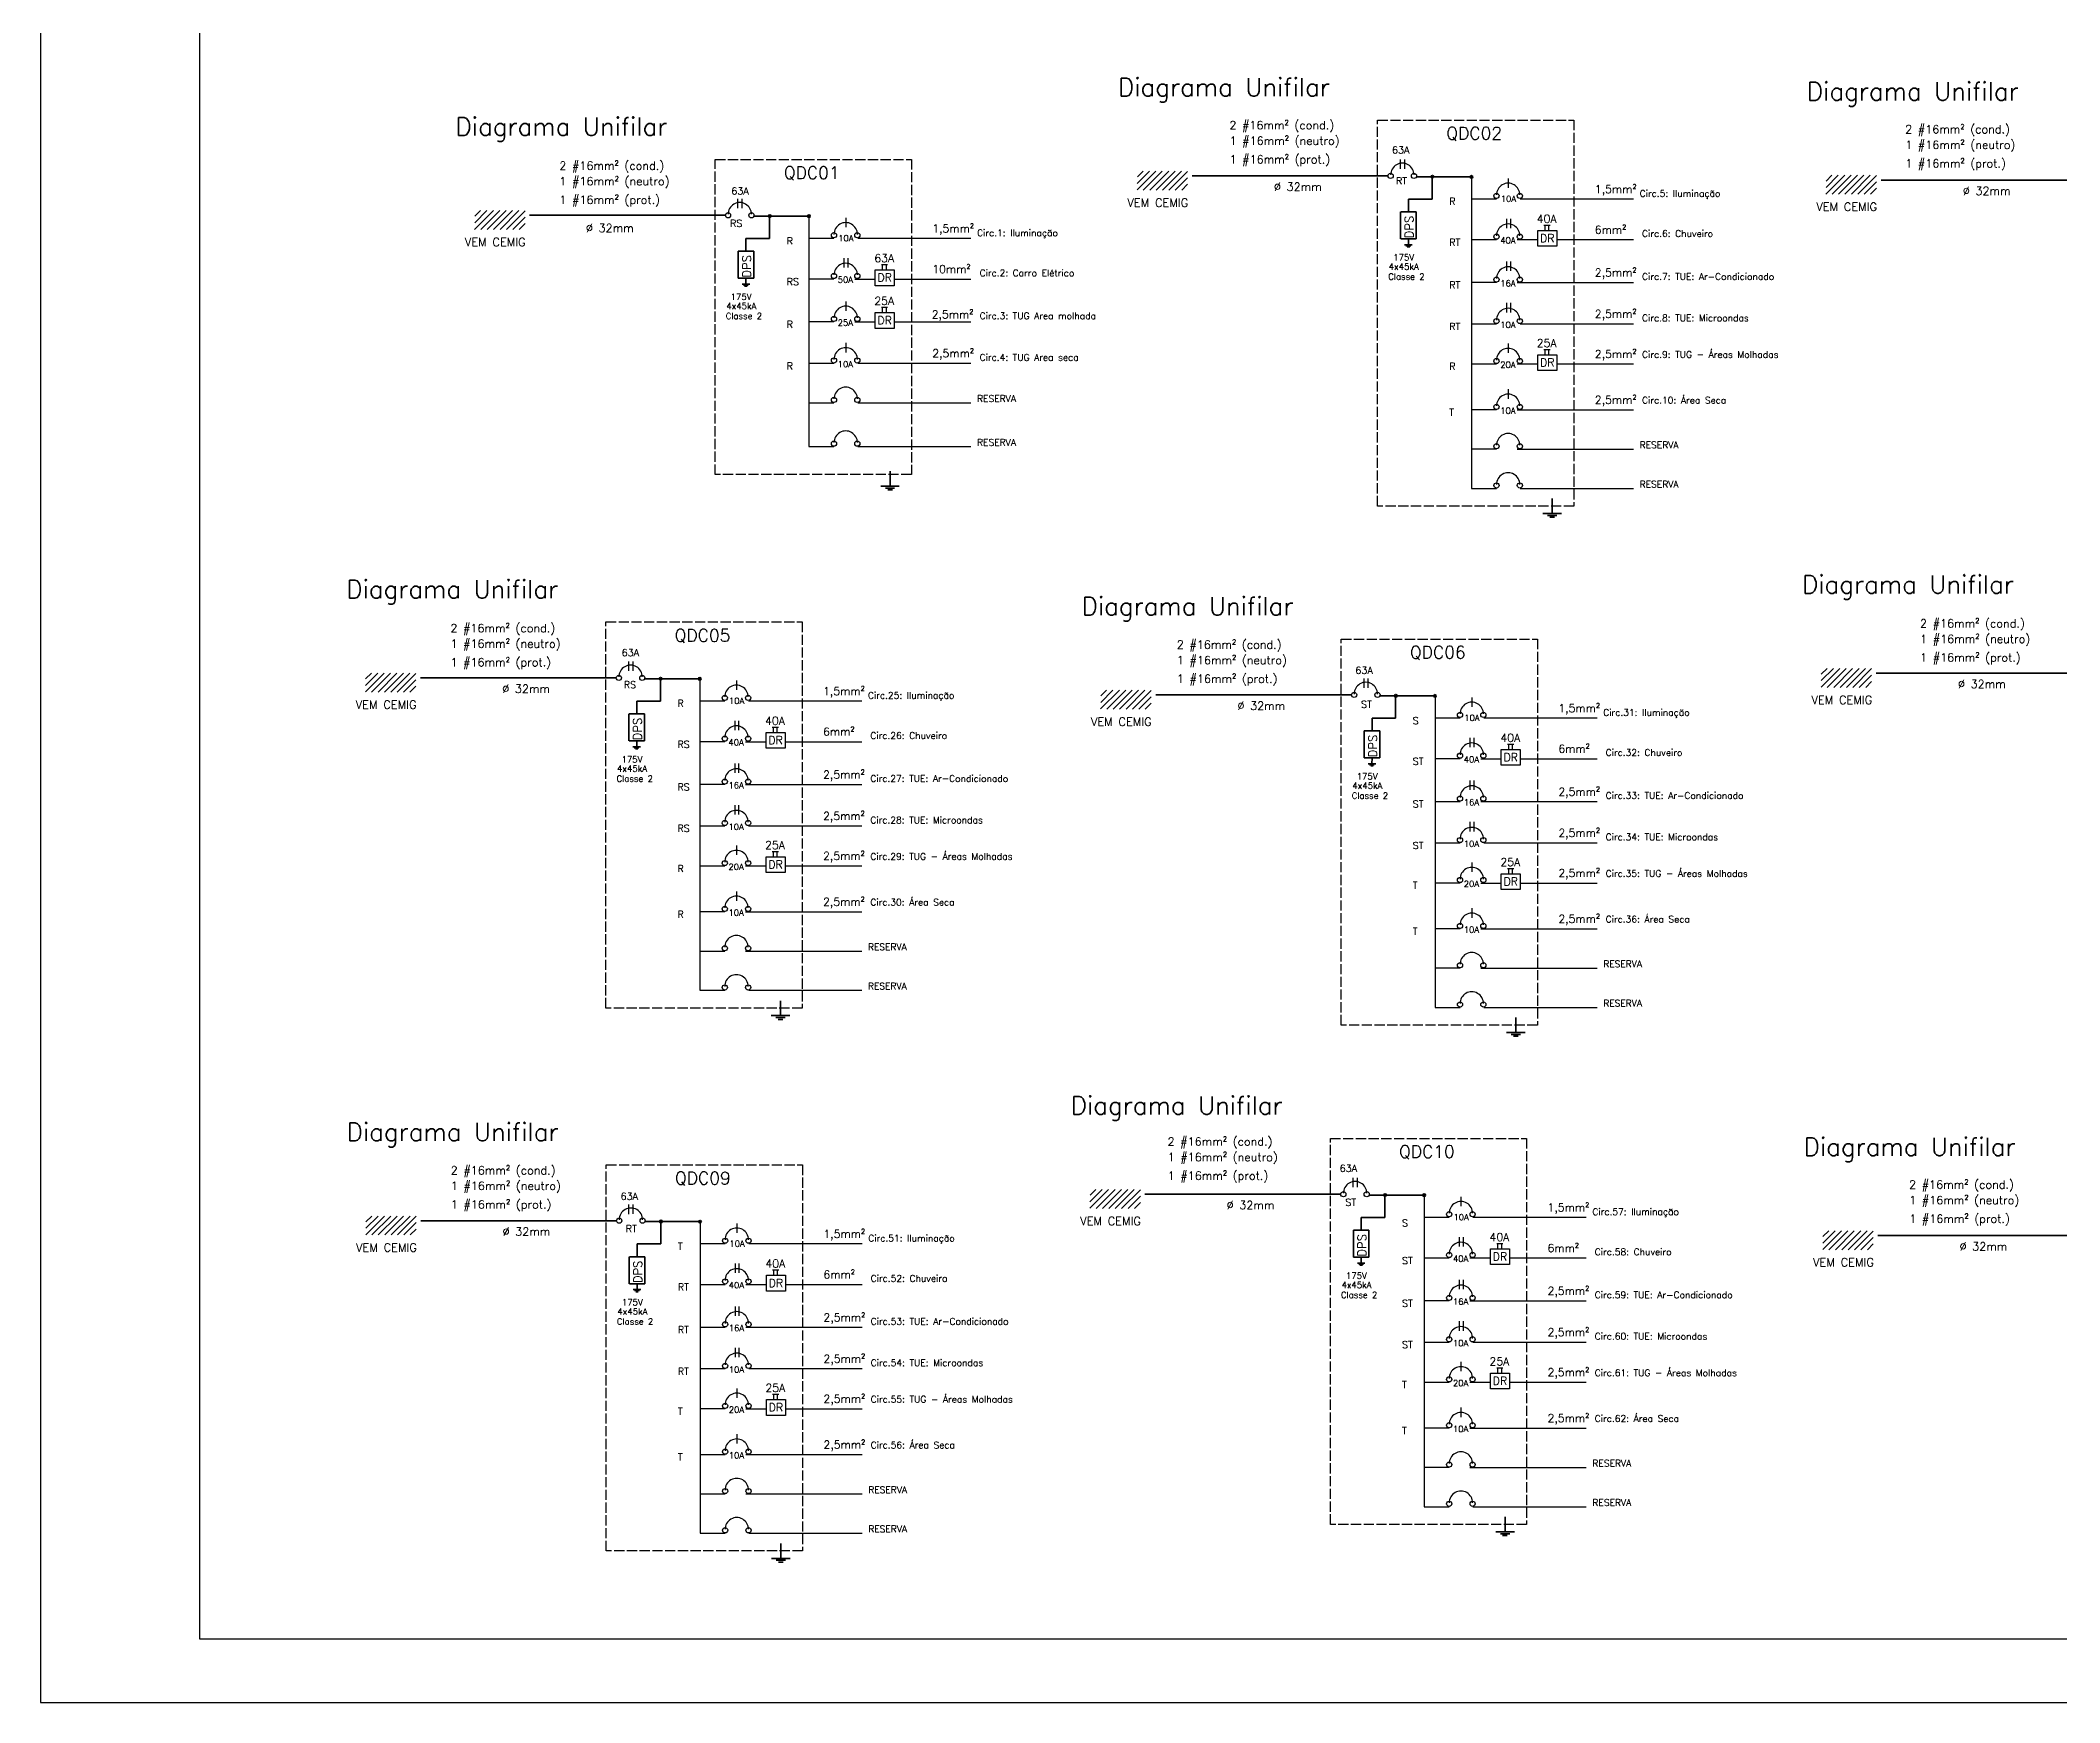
# Model space of a CAD drawing. Header units: millimetres. Extents: x 32721 to 70403, y 1490 to 13922.
# Drawn here: x 40015 to 42394, y 1490 to 3448 of the extents above; entities that cross this region are included whole.
import ezdxf

# ---------------------------------------------------------------- set-up
doc = ezdxf.new("R2010")
doc.units = ezdxf.units.MM
doc.linetypes.add('ACAD_ISO02W100', pattern=[15, 12, -3])
for name, color, linetype, lineweight in [('EJEL05130C', 130, 'Continuous', 30), ('EJEL0550C', 50, 'Continuous', 35), ('EJELFORMATO', 170, 'Continuous', 25)]:
    doc.layers.add(name, color=color, linetype=linetype, lineweight=lineweight)
doc.styles.add('ROMANS', font='romans.shx')

msp = doc.modelspace()

# ---------------------------------------------------------------- hatches: boundary and pattern name
at = {"layer": 'EJEL0550C', "lineweight": -3}
h = msp.add_hatch(dxfattribs=at)
h.set_pattern_fill('ANSI31', color=256, scale=1.678507)
h.set_pattern_definition([(45, (36117.15, 449.038), (-3.768356, 3.768356), [])])
h.paths.add_polyline_path([(41366.4, 3294.4), (41307.3, 3294.4), (41306.9, 3272), (41366.4, 3272)])
at = {"layer": 'EJEL0550C'}
h = msp.add_hatch(color=256, dxfattribs=at)
h.dxf.hatch_style = 1
h.paths.add_polyline_path([(41653.2, 3287.9, 1), (41656.3, 3287.9, 1)])
h = msp.add_hatch(color=256, dxfattribs=at)
h.dxf.hatch_style = 1
h.paths.add_polyline_path([(41699.3, 3287.6, 1), (41702.4, 3287.6, 1)])
at = {"layer": 'EJEL0550C', "lineweight": -3}
h = msp.add_hatch(dxfattribs=at)
h.set_pattern_fill('ANSI31', color=256, scale=1.678507)
h.set_pattern_definition([(45, (36928.8385, 444.198), (-3.768356, 3.768356), [])])
h.paths.add_polyline_path([(42178.1, 3289.5), (42118.9, 3289.5), (42118.6, 3267.2), (42178.1, 3267.2)])
h = msp.add_hatch(dxfattribs=at)
h.set_pattern_fill('ANSI31', color=256, scale=1.678507)
h.set_pattern_definition([(45, (35336.484, 402.6665), (-3.768356, 3.768356), [])])
h.paths.add_polyline_path([(40585.8, 3248), (40526.6, 3248), (40526.2, 3225.7), (40585.8, 3225.7)])
at = {"layer": 'EJEL0550C'}
h = msp.add_hatch(color=256, dxfattribs=at)
h.dxf.hatch_style = 1
h.paths.add_polyline_path([(40872.6, 3241.5, 1), (40875.6, 3241.5, 1)])
h = msp.add_hatch(color=256, dxfattribs=at)
h.dxf.hatch_style = 1
h.paths.add_polyline_path([(40918.7, 3241.3, 1), (40921.7, 3241.3, 1)])
at = {"layer": 'EJEL0550C', "lineweight": -3}
h = msp.add_hatch(dxfattribs=at)
h.set_pattern_fill('ANSI31', color=256, scale=1.678507)
h.set_pattern_definition([(45, (35207.809, -142.319), (-3.768356, 3.768356), [])])
h.paths.add_polyline_path([(40457.1, 2703), (40397.9, 2703), (40397.6, 2680.7), (40457.1, 2680.7)])
at = {"layer": 'EJEL0550C'}
h = msp.add_hatch(color=256, dxfattribs=at)
h.dxf.hatch_style = 1
h.paths.add_polyline_path([(40743.9, 2696.5, 1), (40747, 2696.5, 1)])
h = msp.add_hatch(color=256, dxfattribs=at)
h.dxf.hatch_style = 1
h.paths.add_polyline_path([(40790, 2696.3, 1), (40793.1, 2696.3, 1)])
at = {"layer": 'EJEL0550C', "lineweight": -3}
h = msp.add_hatch(dxfattribs=at)
h.set_pattern_fill('ANSI31', color=256, scale=1.678507)
h.set_pattern_definition([(45, (36923.1016, -136.7055), (-3.768356, 3.768356), [])])
h.paths.add_polyline_path([(42172.4, 2708.6), (42113.2, 2708.6), (42112.9, 2686.3), (42172.4, 2686.3)])
h = msp.add_hatch(dxfattribs=at)
h.set_pattern_fill('ANSI31', color=256, scale=1.678507)
h.set_pattern_definition([(45, (36074.1877, -162.377), (-3.768356, 3.768356), [])])
h.paths.add_polyline_path([(41323.5, 2682.9), (41264.3, 2682.9), (41263.9, 2660.6), (41323.5, 2660.6)])
at = {"layer": 'EJEL0550C'}
h = msp.add_hatch(color=256, dxfattribs=at)
h.dxf.hatch_style = 1
h.paths.add_polyline_path([(41610.3, 2676.4, 1), (41613.3, 2676.4, 1)])
h = msp.add_hatch(color=256, dxfattribs=at)
h.dxf.hatch_style = 1
h.paths.add_polyline_path([(41656.4, 2676.2, 1), (41659.4, 2676.2, 1)])
at = {"layer": 'EJEL0550C', "lineweight": -3}
h = msp.add_hatch(dxfattribs=at)
h.set_pattern_fill('ANSI31', color=256, scale=1.678507)
h.set_pattern_definition([(45, (36061.45, -750.5625), (-3.768356, 3.768356), [])])
h.paths.add_polyline_path([(41310.7, 2094.8), (41251.6, 2094.8), (41251.2, 2072.4), (41310.7, 2072.4)])
at = {"layer": 'EJEL0550C'}
h = msp.add_hatch(color=256, dxfattribs=at)
h.dxf.hatch_style = 1
h.paths.add_polyline_path([(41597.5, 2088.3, 1), (41600.6, 2088.3, 1)])
h = msp.add_hatch(color=256, dxfattribs=at)
h.dxf.hatch_style = 1
h.paths.add_polyline_path([(41643.6, 2088, 1), (41646.7, 2088, 1)])
at = {"layer": 'EJEL0550C', "lineweight": -3}
h = msp.add_hatch(dxfattribs=at)
h.set_pattern_fill('ANSI31', color=256, scale=1.678507)
h.set_pattern_definition([(45, (35208.224, -781.7777), (-3.768356, 3.768356), [])])
h.paths.add_polyline_path([(40457.5, 2063.5), (40398.3, 2063.5), (40398, 2041.2), (40457.5, 2041.2)])
at = {"layer": 'EJEL0550C'}
h = msp.add_hatch(color=256, dxfattribs=at)
h.dxf.hatch_style = 1
h.paths.add_polyline_path([(40744.3, 2057, 1), (40747.4, 2057, 1)])
h = msp.add_hatch(color=256, dxfattribs=at)
h.dxf.hatch_style = 1
h.paths.add_polyline_path([(40790.4, 2056.8, 1), (40793.5, 2056.8, 1)])
at = {"layer": 'EJEL0550C', "lineweight": -3}
h = msp.add_hatch(dxfattribs=at)
h.set_pattern_fill('ANSI31', color=256, scale=1.678507)
h.set_pattern_definition([(45, (36925.0594, -799.2187), (-3.768356, 3.768356), [])])
h.paths.add_polyline_path([(42174.3, 2046.1), (42115.2, 2046.1), (42114.8, 2023.8), (42174.3, 2023.8)])

# ---------------------------------------------------------------- linework, layer by layer
at = {"layer": 'EJEL05130C', "linetype": 'ACAD_ISO02W100'}
for points in [[(41590.3, 3354.6), (41821.6, 3354.6), (41821.6, 2899.8), (41590.3, 2899.8)], [(40809.7, 3308.3), (41040.9, 3308.3), (41040.9, 2937), (40809.7, 2937)], [(40681, 2763.3), (40912.3, 2763.3), (40912.3, 2308.4), (40681, 2308.4)], [(41547.4, 2743.2), (41778.6, 2743.2), (41778.6, 2288.4), (41547.4, 2288.4)], [(41534.6, 2155), (41765.9, 2155), (41765.9, 1700.2), (41534.6, 1700.2)], [(40681.4, 2123.8), (40912.7, 2123.8), (40912.7, 1669), (40681.4, 1669)]]:
    msp.add_lwpolyline(points, close=True, dxfattribs=at)
at = {"layer": 'EJEL0550C', "lineweight": -3}
for p, q in [((41616.8, 3308.1), (41616.8, 3297)), ((41621.8, 3308.1), (41621.8, 3297)), ((41744.1, 3285.8), (41744.1, 3274.6)), ((40836.2, 3261.8), (40836.2, 3250.7)), ((40841.2, 3261.8), (40841.2, 3250.7)), ((41700.9, 3261.8), (41730.3, 3261.8)), ((41758.3, 3261.8), (41821.6, 3261.8)), ((41801.3, 3261.8), (41891.8, 3261.8)), ((40963.5, 3239.4), (40963.5, 3228.3)), ((41742.1, 3238.3), (41742.1, 3227.2)), ((41746.7, 3238.3), (41746.7, 3227.2)), ((40920.2, 3215.5), (40949.7, 3215.5)), ((40977.7, 3215.5), (41040.9, 3215.5)), ((41020.7, 3215.5), (41111.1, 3215.5)), ((41700.9, 3213.8), (41730.3, 3213.8)), ((41754.8, 3213.7), (41779, 3213.7)), ((41758.3, 3213.7), (41779, 3213.7)), ((41779, 3224.5), (41801.3, 3224.5)), ((41779, 3205.9), (41779, 3224.5)), ((41793.6, 3230.5), (41786.3, 3230.5)), ((41787.7, 3224.5), (41787.7, 3230.5)), ((41792.2, 3224.5), (41792.2, 3230.5)), ((41801.3, 3224.5), (41801.3, 3205.9)), ((41801.3, 3213.7), (41891.8, 3213.7)), ((40961.4, 3192), (40961.4, 3180.9)), ((40966, 3192), (40966, 3180.9)), ((41801.3, 3205.9), (41779, 3205.9)), ((40920.2, 3167.5), (40949.7, 3167.5)), ((40974.1, 3167.3), (40998.3, 3167.3)), ((40998.3, 3178.2), (41020.7, 3178.2)), ((40998.3, 3159.5), (40998.3, 3178.2)), ((41012.9, 3184.1), (41005.6, 3184.1)), ((41007, 3178.2), (41007, 3184.1)), ((41011.5, 3178.2), (41011.5, 3184.1)), ((41020.7, 3178.2), (41020.7, 3159.5)), ((41020.7, 3167.3), (41111.1, 3167.3)), ((41742.1, 3188), (41742.1, 3176.9)), ((41746.7, 3188), (41746.7, 3176.9)), ((40963.5, 3140.8), (40963.5, 3129.7)), ((41020.7, 3159.5), (40998.3, 3159.5)), ((41700.9, 3163.5), (41730.3, 3163.5)), ((41754.8, 3163.3), (41801.3, 3163.3)), ((41758.3, 3163.3), (41779, 3163.3)), ((41801.3, 3163.3), (41821.6, 3163.3)), ((41801.3, 3163.3), (41821.6, 3163.3)), ((41801.3, 3163.3), (41891.8, 3163.3)), ((41801.3, 3163.3), (41801.4, 3163.3)), ((40920.2, 3117.1), (40949.7, 3117.1)), ((40974.1, 3116.9), (40998.3, 3116.9)), ((40977.7, 3116.9), (40998.3, 3116.9)), ((40998.3, 3127.8), (41020.7, 3127.8)), ((40998.3, 3109.2), (40998.3, 3127.8)), ((41012.9, 3133.7), (41005.6, 3133.7)), ((41007, 3127.8), (41007, 3133.7)), ((41011.5, 3127.8), (41011.5, 3133.7)), ((41020.7, 3127.8), (41020.7, 3109.2)), ((41020.7, 3116.9), (41040.9, 3116.9)), ((41020.7, 3116.9), (41040.9, 3116.9)), ((41020.7, 3116.9), (41111.1, 3116.9)), ((41020.7, 3116.9), (41020.7, 3116.9)), ((41742.1, 3139.1), (41742.1, 3128)), ((41746.7, 3139.1), (41746.7, 3128)), ((41020.7, 3109.2), (40998.3, 3109.2)), ((41700.9, 3114.6), (41730.3, 3114.6)), ((41758.3, 3114.6), (41821.6, 3114.6)), ((41801.3, 3114.6), (41891.8, 3114.6)), ((40963.5, 3092), (40963.5, 3080.9)), ((41744.1, 3091.4), (41744.1, 3080.2)), ((41779, 3078.1), (41801.3, 3078.1)), ((41779, 3059.5), (41779, 3078.1)), ((41793.6, 3084), (41786.3, 3084)), ((41787.7, 3078.1), (41787.7, 3084)), ((41792.2, 3078.1), (41792.2, 3084)), ((41801.3, 3078.1), (41801.3, 3059.5)), ((40920.2, 3068.2), (40949.7, 3068.2)), ((40977.7, 3068.2), (41040.9, 3068.2)), ((41020.7, 3068.2), (41111.1, 3068.2)), ((41700.9, 3067.4), (41730.3, 3067.4)), ((41754.8, 3067.3), (41779, 3067.3)), ((41758.3, 3067.3), (41779, 3067.3)), ((41801.3, 3059.5), (41779, 3059.5)), ((41801.3, 3067.3), (41891.8, 3067.3)), ((41744.1, 3037.4), (41744.1, 3026.3)), ((40920.2, 3021.5), (40949.7, 3021.5)), ((40977.7, 3021.5), (41017.1, 3021.5)), ((41017.1, 3021.5), (41111.1, 3021.5)), ((41700.9, 3013.5), (41730.3, 3013.5)), ((41754.8, 3013.3), (41821.6, 3013.3)), ((41758.3, 3013.3), (41821.6, 3013.3)), ((41801.3, 3013.3), (41891.8, 3013.3)), ((40920.2, 2970), (40949.7, 2970)), ((40977.7, 2970), (41017.1, 2970)), ((41017.1, 2970), (41111.1, 2970)), ((41700.9, 2967.1), (41730.3, 2967.1)), ((41754.8, 2966.9), (41821.6, 2966.9)), ((41758.3, 2966.9), (41821.6, 2966.9)), ((41801.3, 2966.9), (41891.8, 2966.9)), ((41700.9, 2920.7), (41730.3, 2920.7)), ((41758.3, 2920.7), (41797.8, 2920.7)), ((41797.8, 2920.7), (41891.8, 2920.7)), ((40707.5, 2716.8), (40707.5, 2705.7)), ((40712.5, 2716.8), (40712.5, 2705.7)), ((40834.8, 2694.4), (40834.8, 2683.3)), ((41573.9, 2696.7), (41573.9, 2685.6)), ((41578.9, 2696.7), (41578.9, 2685.6)), ((40791.5, 2670.5), (40821, 2670.5)), ((40849, 2670.5), (40912.3, 2670.5)), ((40892, 2670.5), (40982.5, 2670.5)), ((41701.2, 2674.3), (41701.2, 2663.2)), ((40832.8, 2647), (40832.8, 2635.9)), ((40837.3, 2647), (40837.3, 2635.9)), ((41657.9, 2650.4), (41687.4, 2650.4)), ((41715.4, 2650.4), (41778.6, 2650.4)), ((41758.4, 2650.4), (41848.8, 2650.4)), ((40791.5, 2622.5), (40821, 2622.5)), ((40845.4, 2622.3), (40869.7, 2622.3)), ((40849, 2622.3), (40869.7, 2622.3)), ((40869.7, 2633.2), (40892, 2633.2)), ((40869.7, 2614.6), (40869.7, 2633.2)), ((40884.2, 2639.1), (40876.9, 2639.1)), ((40878.3, 2633.2), (40878.3, 2639.1)), ((40882.9, 2633.2), (40882.9, 2639.1)), ((40892, 2633.2), (40892, 2614.6)), ((40892, 2622.3), (40982.5, 2622.3)), ((41699.1, 2626.9), (41699.1, 2615.8)), ((41703.7, 2626.9), (41703.7, 2615.8)), ((41750.6, 2619), (41743.3, 2619)), ((41744.7, 2613.1), (41744.7, 2619)), ((41749.3, 2613.1), (41749.3, 2619)), ((40832.8, 2596.6), (40832.8, 2585.5)), ((40837.3, 2596.6), (40837.3, 2585.5)), ((40892, 2614.6), (40869.7, 2614.6)), ((41657.9, 2602.4), (41687.4, 2602.4)), ((41711.8, 2602.2), (41736, 2602.2)), ((41715.4, 2602.2), (41736, 2602.2)), ((41736, 2613.1), (41758.4, 2613.1)), ((41736, 2594.5), (41736, 2613.1)), ((41758.4, 2594.5), (41736, 2594.5)), ((41758.4, 2613.1), (41758.4, 2594.5)), ((41758.4, 2602.2), (41848.8, 2602.2)), ((40791.5, 2572.1), (40821, 2572.1)), ((40845.4, 2571.9), (40892, 2571.9)), ((40849, 2571.9), (40869.7, 2571.9)), ((40892, 2571.9), (40912.3, 2571.9)), ((40892, 2571.9), (40912.3, 2571.9)), ((40892, 2571.9), (40982.5, 2571.9)), ((40892, 2571.9), (40892.1, 2571.9)), ((41699.1, 2576.5), (41699.1, 2565.4)), ((41703.7, 2576.5), (41703.7, 2565.4)), ((40832.8, 2547.7), (40832.8, 2536.6)), ((40837.3, 2547.7), (40837.3, 2536.6)), ((41657.9, 2552), (41687.4, 2552)), ((41711.8, 2551.9), (41758.4, 2551.9)), ((41715.4, 2551.9), (41736, 2551.9)), ((41758.4, 2551.9), (41778.6, 2551.9)), ((41758.4, 2551.9), (41778.6, 2551.9)), ((41758.4, 2551.9), (41848.8, 2551.9)), ((41758.4, 2551.9), (41758.4, 2551.9)), ((40791.5, 2523.2), (40821, 2523.2)), ((40849, 2523.2), (40912.3, 2523.2)), ((40892, 2523.2), (40982.5, 2523.2)), ((41699.1, 2527.7), (41699.1, 2516.6)), ((41703.7, 2527.7), (41703.7, 2516.6)), ((40834.8, 2500), (40834.8, 2488.9)), ((41657.9, 2503.2), (41687.4, 2503.2)), ((41715.4, 2503.2), (41778.6, 2503.2)), ((41758.4, 2503.2), (41848.8, 2503.2)), ((40791.5, 2476.1), (40821, 2476.1)), ((40845.4, 2475.9), (40869.7, 2475.9)), ((40849, 2475.9), (40869.7, 2475.9)), ((40869.7, 2486.8), (40892, 2486.8)), ((40869.7, 2468.2), (40869.7, 2486.8)), ((40884.2, 2492.7), (40876.9, 2492.7)), ((40878.3, 2486.8), (40878.3, 2492.7)), ((40882.9, 2486.8), (40882.9, 2492.7)), ((40892, 2486.8), (40892, 2468.2)), ((40892, 2475.9), (40982.5, 2475.9)), ((41701.2, 2479.9), (41701.2, 2468.8)), ((40892, 2468.2), (40869.7, 2468.2)), ((41657.9, 2456), (41687.4, 2456)), ((41711.8, 2455.8), (41736, 2455.8)), ((41715.4, 2455.8), (41736, 2455.8)), ((41736, 2466.7), (41758.4, 2466.7)), ((41736, 2448.1), (41736, 2466.7)), ((41750.6, 2472.6), (41743.3, 2472.6)), ((41744.7, 2466.7), (41744.7, 2472.6)), ((41749.3, 2466.7), (41749.3, 2472.6)), ((41758.4, 2466.7), (41758.4, 2448.1)), ((41758.4, 2455.8), (41848.8, 2455.8)), ((40834.8, 2446), (40834.8, 2434.9)), ((41758.4, 2448.1), (41736, 2448.1)), ((40791.5, 2422.1), (40821, 2422.1)), ((40845.4, 2421.9), (40912.3, 2421.9)), ((40849, 2421.9), (40912.3, 2421.9)), ((40892, 2421.9), (40982.5, 2421.9)), ((41701.2, 2426), (41701.2, 2414.9)), ((41657.9, 2402.1), (41687.4, 2402.1)), ((41711.8, 2401.9), (41778.6, 2401.9)), ((41715.4, 2401.9), (41778.6, 2401.9)), ((41758.4, 2401.9), (41848.8, 2401.9)), ((40791.5, 2375.7), (40821, 2375.7)), ((40845.4, 2375.6), (40912.3, 2375.6)), ((40849, 2375.6), (40912.3, 2375.6)), ((40892, 2375.6), (40982.5, 2375.6)), ((41657.9, 2355.7), (41687.4, 2355.7)), ((41711.8, 2355.5), (41778.6, 2355.5)), ((41715.4, 2355.5), (41778.6, 2355.5)), ((41758.4, 2355.5), (41848.8, 2355.5)), ((40791.5, 2329.4), (40821, 2329.4)), ((40849, 2329.4), (40888.4, 2329.4)), ((40888.4, 2329.4), (40982.5, 2329.4)), ((41657.9, 2309.3), (41687.4, 2309.3)), ((41715.4, 2309.3), (41754.8, 2309.3)), ((41754.8, 2309.3), (41848.8, 2309.3)), ((41561.1, 2108.5), (41561.1, 2097.4)), ((41566.1, 2108.5), (41566.1, 2097.4)), ((40707.6, 2077), (40707.6, 2065.9)), ((40712.7, 2077.1), (40712.7, 2066)), ((41688.4, 2086.1), (41688.4, 2075)), ((40835.2, 2054.9), (40835.2, 2043.8)), ((41645.2, 2062.2), (41674.6, 2062.2)), ((41702.6, 2062.2), (41765.9, 2062.2)), ((41745.6, 2062.2), (41836.1, 2062.2)), ((40791.9, 2031), (40821.4, 2031)), ((40849.4, 2031), (40912.7, 2031)), ((40892.4, 2031), (40982.9, 2031)), ((41686.4, 2038.7), (41686.4, 2027.6)), ((41691, 2038.7), (41691, 2027.6)), ((41723.3, 2024.9), (41745.6, 2024.9)), ((41723.3, 2006.3), (41723.3, 2024.9)), ((41737.9, 2030.8), (41730.6, 2030.8)), ((41732, 2024.9), (41732, 2030.8)), ((41736.5, 2024.9), (41736.5, 2030.8)), ((41745.6, 2024.9), (41745.6, 2006.3)), ((40833.2, 2007.5), (40833.2, 1996.4)), ((40837.7, 2007.5), (40837.7, 1996.4)), ((40884.7, 1999.6), (40877.4, 1999.6)), ((40878.7, 1993.7), (40878.7, 1999.6)), ((40883.3, 1993.7), (40883.3, 1999.6)), ((41645.2, 2014.2), (41674.6, 2014.2)), ((41699.1, 2014.1), (41723.3, 2014.1)), ((41702.6, 2014.1), (41723.3, 2014.1)), ((41745.6, 2006.3), (41723.3, 2006.3)), ((41745.6, 2014.1), (41836.1, 2014.1)), ((40791.9, 1983), (40821.4, 1983)), ((40845.9, 1982.8), (40870.1, 1982.8)), ((40849.4, 1982.8), (40870.1, 1982.8)), ((40870.1, 1993.7), (40892.4, 1993.7)), ((40870.1, 1975.1), (40870.1, 1993.7)), ((40892.4, 1975.1), (40870.1, 1975.1)), ((40892.4, 1993.7), (40892.4, 1975.1)), ((40892.4, 1982.8), (40982.9, 1982.8)), ((41686.4, 1988.4), (41686.4, 1977.3)), ((41691, 1988.4), (41691, 1977.3)), ((40833.2, 1957.1), (40833.2, 1946)), ((40837.7, 1957.1), (40837.7, 1946)), ((41645.2, 1963.9), (41674.6, 1963.9)), ((41699.1, 1963.7), (41745.6, 1963.7)), ((41702.6, 1963.7), (41723.3, 1963.7)), ((41745.6, 1963.7), (41765.9, 1963.7)), ((41745.6, 1963.7), (41765.9, 1963.7)), ((41745.6, 1963.7), (41836.1, 1963.7)), ((41745.6, 1963.7), (41745.7, 1963.7)), ((40791.9, 1932.6), (40821.4, 1932.6)), ((40845.9, 1932.5), (40892.4, 1932.5)), ((40849.4, 1932.5), (40870.1, 1932.5)), ((40892.4, 1932.5), (40912.7, 1932.5)), ((40892.4, 1932.5), (40912.7, 1932.5)), ((40892.4, 1932.5), (40982.9, 1932.5)), ((40892.4, 1932.5), (40892.5, 1932.5)), ((41686.4, 1939.5), (41686.4, 1928.4)), ((41691, 1939.5), (41691, 1928.4)), ((40833.2, 1908.3), (40833.2, 1897.2)), ((40837.7, 1908.3), (40837.7, 1897.2)), ((41645.2, 1915), (41674.6, 1915)), ((41702.6, 1915), (41765.9, 1915)), ((41745.6, 1915), (41836.1, 1915)), ((40791.9, 1883.8), (40821.4, 1883.8)), ((40849.4, 1883.8), (40912.7, 1883.8)), ((40892.4, 1883.8), (40982.9, 1883.8)), ((41688.4, 1891.8), (41688.4, 1880.6)), ((41737.9, 1884.4), (41730.6, 1884.4)), ((41732, 1878.5), (41732, 1884.4)), ((41736.5, 1878.5), (41736.5, 1884.4)), ((40835.2, 1860.5), (40835.2, 1849.4)), ((41645.2, 1867.8), (41674.6, 1867.8)), ((41699.1, 1867.7), (41723.3, 1867.7)), ((41702.6, 1867.7), (41723.3, 1867.7)), ((41723.3, 1878.5), (41745.6, 1878.5)), ((41723.3, 1859.9), (41723.3, 1878.5)), ((41745.6, 1859.9), (41723.3, 1859.9)), ((41745.6, 1878.5), (41745.6, 1859.9)), ((41745.6, 1867.7), (41836.1, 1867.7)), ((40791.9, 1836.6), (40821.4, 1836.6)), ((40845.9, 1836.4), (40870.1, 1836.4)), ((40849.4, 1836.4), (40870.1, 1836.4)), ((40870.1, 1847.3), (40892.4, 1847.3)), ((40870.1, 1828.7), (40870.1, 1847.3)), ((40884.7, 1853.2), (40877.4, 1853.2)), ((40878.7, 1847.3), (40878.7, 1853.2)), ((40883.3, 1847.3), (40883.3, 1853.2)), ((40892.4, 1847.3), (40892.4, 1828.7)), ((40892.4, 1836.4), (40982.9, 1836.4)), ((41688.4, 1837.8), (41688.4, 1826.7)), ((40892.4, 1828.7), (40870.1, 1828.7)), ((41645.2, 1813.9), (41674.6, 1813.9)), ((41699.1, 1813.7), (41765.9, 1813.7)), ((41702.6, 1813.7), (41765.9, 1813.7)), ((41745.6, 1813.7), (41836.1, 1813.7)), ((40835.2, 1806.6), (40835.2, 1795.5)), ((40791.9, 1782.7), (40821.4, 1782.7)), ((40845.9, 1782.5), (40912.7, 1782.5)), ((40849.4, 1782.5), (40912.7, 1782.5)), ((40892.4, 1782.5), (40982.9, 1782.5)), ((41645.2, 1767.5), (41674.6, 1767.5)), ((41699.1, 1767.3), (41765.9, 1767.3)), ((41702.6, 1767.3), (41765.9, 1767.3)), ((41745.6, 1767.3), (41836.1, 1767.3)), ((40791.9, 1736.3), (40821.4, 1736.3)), ((40845.9, 1736.1), (40912.7, 1736.1)), ((40849.4, 1736.1), (40912.7, 1736.1)), ((40892.4, 1736.1), (40982.9, 1736.1)), ((41645.2, 1721.1), (41674.6, 1721.1)), ((41702.6, 1721.1), (41742.1, 1721.1)), ((41742.1, 1721.1), (41836.1, 1721.1)), ((40791.9, 1689.9), (40821.4, 1689.9)), ((40849.4, 1689.9), (40888.9, 1689.9)), ((40888.9, 1689.9), (40982.9, 1689.9))]:
    msp.add_line(p, q, dxfattribs=at)
at = {"layer": 'EJEL0550C'}
for p, q in [((41602.5, 3288.8), (41371.8, 3288.8)), ((41701.2, 3287.7), (41636, 3287.7)), ((41654.5, 3261.4), (41654.5, 3287.7)), ((42414.2, 3283.9), (42183.5, 3283.9)), ((41626.7, 3246.4), (41626.7, 3261.4)), ((41626.7, 3261.4), (41654.5, 3261.4)), ((40821.8, 3242.4), (40591.1, 3242.4)), ((40920.6, 3241.3), (40855.3, 3241.3)), ((40873.8, 3215.1), (40873.8, 3241.3)), ((41617.4, 3214.5), (41617.4, 3246.4)), ((41635.8, 3246.4), (41617.5, 3246.4)), ((41635.8, 3214.5), (41635.8, 3246.4)), ((40846, 3200), (40846, 3215.1)), ((40846, 3215.1), (40873.8, 3215.1)), ((41635.8, 3214.5), (41617.5, 3214.5)), ((41626.6, 3207.7), (41626.7, 3214.5)), ((40836.7, 3168.2), (40836.7, 3200)), ((40855.1, 3200), (40836.9, 3200)), ((40855.1, 3168.2), (40855.1, 3200)), ((41631.1, 3207.7), (41622.1, 3207.7)), ((41629.3, 3206.4), (41623.7, 3206.4)), ((41628.1, 3205.1), (41625, 3205.1)), ((40855.1, 3168.2), (40836.9, 3168.2)), ((40845.9, 3161.3), (40846, 3168.2)), ((40850.4, 3161.3), (40841.4, 3161.3)), ((40848.6, 3160), (40843.1, 3160)), ((40847.4, 3158.8), (40844.4, 3158.8)), ((40693.2, 2697.4), (40462.5, 2697.4)), ((40791.9, 2696.3), (40726.6, 2696.3)), ((40745.1, 2670.1), (40745.1, 2696.3)), ((42408.5, 2703), (42177.8, 2703)), ((40717.3, 2655), (40717.3, 2670.1)), ((40717.3, 2670.1), (40745.1, 2670.1)), ((41559.5, 2677.4), (41328.8, 2677.4)), ((41658.3, 2676.3), (41593, 2676.3)), ((41611.5, 2650), (41611.5, 2676.3)), ((40708.1, 2623.2), (40708.1, 2655)), ((40726.4, 2655), (40708.2, 2655)), ((40726.4, 2623.2), (40726.4, 2655)), ((41583.7, 2635), (41583.7, 2650)), ((41583.7, 2650), (41611.5, 2650)), ((40726.4, 2623.2), (40708.2, 2623.2)), ((40717.3, 2616.3), (40717.3, 2623.2)), ((41574.5, 2603.1), (41574.5, 2635)), ((41592.8, 2635), (41574.6, 2635)), ((41592.8, 2603.1), (41592.8, 2635)), ((40721.7, 2616.3), (40712.8, 2616.3)), ((40719.9, 2615), (40714.4, 2615)), ((40718.7, 2613.8), (40715.7, 2613.8)), ((41592.8, 2603.1), (41574.6, 2603.1)), ((41588.1, 2596.2), (41579.2, 2596.2)), ((41586.3, 2595), (41580.8, 2595)), ((41585.1, 2593.7), (41582.1, 2593.7)), ((41583.6, 2596.2), (41583.7, 2603.1)), ((41546.8, 2089.2), (41316.1, 2089.2)), ((41645.5, 2088.1), (41580.3, 2088.1)), ((41598.8, 2061.8), (41598.8, 2088.1)), ((40693.6, 2058), (40462.9, 2058)), ((40792.3, 2056.9), (40727, 2056.9)), ((40745.6, 2030.6), (40745.6, 2056.9)), ((41561.7, 2014.9), (41561.7, 2046.8)), ((41580.1, 2046.8), (41561.8, 2046.8)), ((41571, 2046.8), (41571, 2061.8)), ((41571, 2061.8), (41598.8, 2061.8)), ((41580.1, 2014.9), (41580.1, 2046.8)), ((40717.7, 2015.6), (40717.7, 2030.6)), ((40717.7, 2030.6), (40745.6, 2030.6)), ((42410.4, 2040.5), (42179.7, 2040.5)), ((40708.5, 1983.7), (40708.5, 2015.6)), ((40726.8, 2015.6), (40708.6, 2015.6)), ((40726.8, 1983.7), (40726.8, 2015.6)), ((41580.1, 2014.9), (41561.8, 2014.9)), ((41575.4, 2008.1), (41566.4, 2008.1)), ((41573.6, 2006.8), (41568, 2006.8)), ((41572.4, 2005.5), (41569.3, 2005.5)), ((41570.9, 2008.1), (41571, 2014.9)), ((40726.8, 1983.7), (40708.6, 1983.7)), ((40722.2, 1976.8), (40713.2, 1976.8)), ((40720.4, 1975.6), (40714.8, 1975.6)), ((40717.7, 1976.8), (40717.7, 1983.7)), ((40719.1, 1974.3), (40716.1, 1974.3))]:
    msp.add_line(p, q, dxfattribs=at)
at = {"layer": 'EJEL0550C', "linetype": 'ByBlock', "lineweight": -3}
for p, q in [((41700.9, 3287.7), (41700.9, 2920.7)), ((40920.2, 3241.3), (40920.2, 2970)), ((40791.5, 2696.3), (40791.5, 2329.4)), ((41657.9, 2676.3), (41657.9, 2309.3)), ((41645.2, 2088.1), (41645.2, 1721.1)), ((40791.9, 2056.9), (40791.9, 1689.9))]:
    msp.add_line(p, q, dxfattribs=at)
at = {"layer": 'EJEL0550C', "linetype": 'Continuous'}
for p, q in [((41015.8, 2940.9), (41015.8, 2923.3)), ((41004.8, 2923.3), (41026.7, 2923.3)), ((41010.3, 2921.1), (41021.2, 2921.1)), ((41013, 2918.9), (41018.5, 2918.9)), ((41796.1, 2908.6), (41796.1, 2891)), ((41785.1, 2891), (41807.1, 2891)), ((41790.6, 2888.8), (41801.6, 2888.8)), ((41793.3, 2886.6), (41798.8, 2886.6)), ((40886.7, 2317.2), (40886.7, 2299.6)), ((40875.7, 2299.6), (40897.7, 2299.6)), ((40881.2, 2297.4), (40892.2, 2297.4)), ((40884, 2295.2), (40889.5, 2295.2)), ((41753.1, 2297.2), (41753.1, 2279.6)), ((41742.1, 2279.6), (41764.1, 2279.6)), ((41747.6, 2277.4), (41758.6, 2277.4)), ((41750.4, 2275.2), (41755.9, 2275.2)), ((41729.4, 1691.4), (41751.4, 1691.4)), ((41740.4, 1709), (41740.4, 1691.4)), ((40887.1, 1677.8), (40887.1, 1660.2)), ((41734.9, 1689.2), (41745.9, 1689.2)), ((41737.6, 1687), (41743.1, 1687)), ((40876.1, 1660.2), (40898.1, 1660.2)), ((40881.6, 1658), (40892.6, 1658)), ((40884.4, 1655.8), (40889.9, 1655.8))]:
    msp.add_line(p, q, dxfattribs=at)
at = {"layer": 'EJEL0550C', "lineweight": -3}
for centre in [(41605.6, 3288.8), (41633.1, 3288.8), (41730.3, 3265.2), (41757.9, 3265.2), (40824.9, 3242.4), (40852.4, 3242.4), (40949.7, 3218.9), (40977.2, 3218.9), (41730.3, 3217.2), (41757.9, 3217.2), (40949.7, 3170.9), (40977.2, 3170.9), (41730.3, 3166.7), (41757.9, 3166.7), (40949.7, 3120.3), (40977.2, 3120.3), (41730.3, 3117.8), (41757.9, 3117.8), (40949.7, 3071.4), (40977.2, 3071.4), (41730.3, 3070.7), (41757.9, 3070.7), (40949.7, 3024.9), (40977.2, 3024.9), (41730.3, 3016.7), (41757.9, 3016.7), (40949.7, 2973.4), (40977.2, 2973.4), (41730.3, 2970.3), (41757.9, 2970.3), (41730.3, 2924.1), (41757.9, 2924.1), (40696.2, 2697.4), (40723.8, 2697.4), (40821, 2673.9), (40848.5, 2673.9), (41562.6, 2677.4), (41590.1, 2677.4), (41687.4, 2653.8), (41714.9, 2653.8), (40821, 2625.9), (40848.5, 2625.9), (41687.4, 2605.8), (41714.9, 2605.8), (40821, 2575.3), (40848.5, 2575.3), (41687.4, 2555.3), (41714.9, 2555.3), (40821, 2526.5), (40848.5, 2526.5), (41687.4, 2506.4), (41714.9, 2506.4), (40821, 2479.3), (40848.5, 2479.3), (41687.4, 2459.3), (41714.9, 2459.3), (40821, 2425.3), (40848.5, 2425.3), (41687.4, 2405.3), (41714.9, 2405.3), (40821, 2379), (40848.5, 2379), (41687.4, 2358.9), (41714.9, 2358.9), (40821, 2332.8), (40848.5, 2332.8), (41687.4, 2312.7), (41714.9, 2312.7), (41549.9, 2089.2), (41577.4, 2089.2), (40696.6, 2058), (40724.2, 2058), (41674.6, 2065.6), (41702.2, 2065.6), (40821.4, 2034.4), (40849, 2034.4), (41674.6, 2017.6), (41702.2, 2017.6), (40821.4, 1986.4), (40849, 1986.4), (41674.6, 1967.1), (41702.2, 1967.1), (40821.4, 1935.9), (40849, 1935.9), (41674.6, 1918.2), (41702.2, 1918.2), (40821.4, 1887), (40849, 1887), (41674.6, 1871.1), (41702.2, 1871.1), (40821.4, 1839.9), (40849, 1839.9), (41674.6, 1817.1), (41702.2, 1817.1), (40821.4, 1785.9), (40849, 1785.9), (41674.6, 1770.7), (41702.2, 1770.7), (40821.4, 1739.5), (40849, 1739.5), (41674.6, 1724.5), (41702.2, 1724.5), (40821.4, 1693.3), (40849, 1693.3)]:
    msp.add_circle(centre, 3.05, dxfattribs=at)
at = {"layer": 'EJEL0550C'}
for centre in [(41654.8, 3287.9), (41700.9, 3287.6), (40874.1, 3241.5), (40920.2, 3241.3), (40745.4, 2696.5), (40791.5, 2696.3), (41611.8, 2676.4), (41657.9, 2676.2), (41599.1, 2088.3), (41645.2, 2088), (40745.8, 2057), (40791.9, 2056.8)]:
    msp.add_circle(centre, 1.54, dxfattribs=at)
at = {"layer": 'EJEL0550C', "lineweight": -3}
for centre in [(41619.4, 3290), (41744.1, 3266.4), (40838.7, 3243.6), (40963.5, 3220), (41744.1, 3218.4), (40963.5, 3172.1), (41744.1, 3167.9), (40963.5, 3121.5), (41744.1, 3119), (40963.5, 3072.6), (41744.1, 3071.8), (40963.5, 3026.1), (41744.1, 3017.9), (40963.5, 2974.6), (41744.1, 2971.5), (41744.1, 2925.3), (40710, 2698.6), (40834.8, 2675.1), (41576.4, 2678.5), (41701.2, 2655), (40834.8, 2627.1), (41701.2, 2607), (40834.8, 2576.5), (41701.2, 2556.5), (40834.8, 2527.6), (41701.2, 2507.6), (40834.8, 2480.5), (41701.2, 2460.4), (40834.8, 2426.5), (41701.2, 2406.5), (40834.8, 2380.2), (41701.2, 2360.1), (40834.8, 2334), (41701.2, 2313.9), (41563.7, 2090.4), (40710.4, 2059.1), (41688.4, 2066.8), (40835.2, 2035.6), (41688.4, 2018.8), (40835.2, 1987.6), (41688.4, 1968.3), (40835.2, 1937.1), (41688.4, 1919.4), (40835.2, 1888.2), (41688.4, 1872.2), (40835.2, 1841), (41688.4, 1818.3), (40835.2, 1787.1), (41688.4, 1771.9), (40835.2, 1740.7), (41688.4, 1725.7), (40835.2, 1694.5)]:
    msp.add_arc(centre, 13.8, 359.8656, 180.134, dxfattribs=at)
at = {"layer": 'EJELFORMATO', "color": 7}
msp.add_lwpolyline([(40014.6, 1490.3), (46322.1, 1490.3), (46322.1, 5945.3), (40014.6, 5945.3)], close=True, dxfattribs=at)
at = {"layer": 'EJELFORMATO'}
msp.add_lwpolyline([(46247.1, 1565.3), (46247.1, 5870.3), (40202.1, 5870.3), (40202.1, 1565.3)], close=True, dxfattribs=at)

# ---------------------------------------------------------------- texts
at = {"layer": 'EJEL0550C', "lineweight": -3, "style": 'ROMANS'}
for s, height, p in [('Diagrama Unifilar', 21.338, (41284.4, 3382.7)), ('Diagrama Unifilar', 21.338, (42096.1, 3377.8)), ('Diagrama Unifilar', 21.338, (40503.8, 3336.3)), ('2 #16mm² (cond.) ', 9.673, (41415.6, 3343.7)), ('1 #16mm² (neutro)', 9.673, (41415.8, 3325.4)), ('QDC02', 14.74, (41671.2, 3331.6)), ('2 #16mm² (cond.) ', 9.673, (42211.9, 3338.9)), ('1 #16mm² (neutro)', 9.673, (42212, 3320.6)), ('2 #16mm² (cond.) ', 9.673, (40626.1, 3296)), ('1 #16mm² (prot.)', 9.673, (41415.8, 3303.5)), ('63A', 8.28, (41607.2, 3315.3)), ('1 #16mm² (prot.)', 9.673, (42212, 3298.7)), ('1 #16mm² (neutro)', 9.673, (40626.2, 3277.7)), ('QDC01', 14.74, (40890.6, 3285.2)), ('RT', 8.21, (41611.9, 3278.9)), ('1 #16mm² (prot.)', 9.673, (40626.2, 3255.8)), ('63A', 8.28, (40828.7, 3267)), ('VEM CEMIG', 9.83, (41295.5, 3252.3)), ('Ø 32mm', 9.67, (41468.1, 3271.2)), ('R', 8.21, (41674.7, 3254.6)), ('10A', 7.24, (41735.4, 3258.2)), ('1,5mm²', 9.41, (41846.2, 3268.5)), ('Circ.5: Iluminação', 7.846, (41899.1, 3264.2)), ('Ø 32mm', 9.67, (42279.8, 3266.3)), ('RS', 8.21, (40827.3, 3229)), ('40A', 9.41, (41777.8, 3233.6)), ('VEM CEMIG', 9.83, (42107.2, 3247.5)), ('VEM CEMIG', 9.83, (40514.8, 3205.9)), ('Ø 32mm', 9.67, (40657.4, 3222.6)), ('R', 8.21, (40894, 3208.2)), ('10A', 7.24, (40954.7, 3211.8)), ('1,5mm²', 9.41, (41065.5, 3222.2)), ('Circ.1: Iluminação', 7.846, (41118.4, 3217.8)), ('RT', 8.21, (41674.7, 3206.6)), ('40A', 7.24, (41734.8, 3209.2)), ('DR', 9.41, (41781.7, 3210.7)), ('6mm²', 9.41, (41846.2, 3220.7)), ('Circ.6: Chuveiro ', 7.846, (41901.9, 3216.9)), ('63A', 9.41, (40997.2, 3187.2)), ('RS', 8.21, (40894, 3160.2)), ('50A', 7.24, (40954.1, 3162.9)), ('DR', 9.41, (41001, 3164.4)), ('10mm²', 9.41, (41065.5, 3174.3)), ('Circ.2: Carro Elétrico', 7.846, (41121.3, 3170.5)), ('16A', 7.24, (41734.8, 3158.7)), ('2,5mm²', 9.41, (41846.2, 3170.2)), ('Circ.7: TUE: Ar-Condicionado', 7.846, (41901.9, 3166.3)), ('25A', 9.41, (40997.2, 3136.8)), ('RT', 8.21, (41674.7, 3156.2)), ('R', 8.21, (40894, 3109.8)), ('25A', 7.24, (40954.1, 3112.3)), ('DR', 9.41, (41001, 3114)), ('2,5mm²', 9.41, (41064.8, 3121)), ('Circ.3: TUG Area molhada', 7.846, (41121.3, 3120)), ('10A', 7.24, (41734.8, 3109.8)), ('2,5mm²', 9.41, (41846.2, 3121.5)), ('Circ.8: TUE: Microondas', 7.846, (41901.9, 3117.5)), ('RT', 8.21, (41674.7, 3107.3)), ('25A', 9.41, (41777.8, 3087.2)), ('10A', 7.24, (40954.1, 3063.4)), ('2,5mm²', 9.41, (41065.5, 3075.1)), ('Circ.4: TUG Area seca', 7.846, (41121.3, 3071.1)), ('20A', 7.24, (41734.8, 3062.7)), ('DR', 9.41, (41781.7, 3064.3)), ('2,5mm²', 9.41, (41846.2, 3074.3)), ('Circ.9: TUG - Áreas Molhadas', 7.846, (41901.9, 3074.5)), ('R', 8.21, (40894, 3060.9)), ('R', 8.21, (41674.7, 3060.2)), ('RESERVA', 7.85, (41118.4, 3022.5)), ('2,5mm²', 9.41, (41846.2, 3020.3)), ('Circ.10: Área Seca', 7.846, (41901.9, 3020.6)), ('T', 8.21, (41674.7, 3006.2)), ('10A', 7.24, (41734.8, 3008.7)), ('RESERVA', 7.85, (41118.4, 2971)), ('RESERVA', 7.85, (41899.1, 2967.9)), ('RESERVA', 7.85, (41899.1, 2921.7)), ('Diagrama Unifilar', 21.338, (40375.1, 2791.3)), ('Diagrama Unifilar', 21.338, (42090.4, 2796.9)), ('Diagrama Unifilar', 21.338, (41241.5, 2771.3)), ('2 #16mm² (cond.) ', 9.673, (40497.7, 2751.2)), ('2 #16mm² (cond.) ', 9.673, (42229.4, 2756.8)), ('1 #16mm² (neutro)', 9.673, (40497.8, 2732.9)), ('QDC05', 14.74, (40761.9, 2740.2)), ('2 #16mm² (cond.) ', 9.673, (41353.6, 2731.8)), ('1 #16mm² (neutro)', 9.673, (42229.5, 2738.5)), ('1 #16mm² (prot.)', 9.673, (40497.8, 2711)), ('63A', 8.28, (40699.5, 2722.9)), ('1 #16mm² (neutro)', 9.673, (41353.7, 2713.5)), ('QDC06', 14.74, (41628.3, 2720.2)), ('1 #16mm² (prot.)', 9.673, (42229.5, 2716.6)), ('Ø 32mm', 9.67, (40558.8, 2679.8)), ('RS', 8.21, (40702.1, 2685.2)), ('1 #16mm² (prot.)', 9.673, (41353.7, 2691.6)), ('63A', 8.28, (41564.1, 2702.1)), ('Ø 32mm', 9.67, (42274.1, 2685.4)), ('VEM CEMIG', 9.83, (40386.2, 2661)), ('R', 8.21, (40765.3, 2663.2)), ('10A', 7.24, (40826, 2666.8)), ('1,5mm²', 9.41, (40936.8, 2677.2)), ('Circ.25: Iluminação', 7.846, (40989.7, 2672.9)), ('Ø 32mm', 9.67, (41425.1, 2659.8)), ('ST', 8.21, (41570.8, 2662.1)), ('1,5mm²', 9.41, (41803.2, 2657.1)), ('VEM CEMIG', 9.83, (42101.5, 2666.6)), ('40A', 9.41, (40868.5, 2642.2)), ('VEM CEMIG', 9.83, (41252.5, 2640.9)), ('S', 8.21, (41631.7, 2643.1)), ('10A', 7.24, (41692.4, 2646.8)), ('Circ.31: Iluminação', 7.846, (41856.1, 2652.8)), ('RS', 8.21, (40765.3, 2615.2)), ('40A', 7.24, (40825.4, 2617.9)), ('DR', 9.41, (40872.4, 2619.4)), ('6mm²', 9.41, (40936.8, 2629.4)), ('Circ.26: Chuveiro ', 7.846, (40992.6, 2625.5)), ('40A', 9.41, (41734.9, 2622.2)), ('6mm²', 9.41, (41803.2, 2609.3)), ('ST', 8.21, (41631.7, 2595.2)), ('40A', 7.24, (41691.8, 2597.8)), ('DR', 9.41, (41738.7, 2599.3)), ('Circ.32: Chuveiro ', 7.846, (41859, 2605.5)), ('RS', 8.21, (40765.3, 2564.8)), ('16A', 7.24, (40825.4, 2567.3)), ('2,5mm²', 9.41, (40936.8, 2578.8)), ('Circ.27: TUE: Ar-Condicionado', 7.846, (40992.6, 2575)), ('ST', 8.21, (41631.7, 2544.8)), ('16A', 7.24, (41691.8, 2547.3)), ('2,5mm²', 9.41, (41803.2, 2558.7)), ('Circ.33: TUE: Ar-Condicionado', 7.846, (41859, 2554.9)), ('RS', 8.21, (40765.3, 2516)), ('10A', 7.24, (40825.4, 2518.4)), ('2,5mm²', 9.41, (40936.8, 2530.1)), ('Circ.28: TUE: Microondas', 7.846, (40992.6, 2526.1)), ('25A', 9.41, (40868.5, 2495.8)), ('ST', 8.21, (41631.7, 2495.9)), ('10A', 7.24, (41691.8, 2498.4)), ('2,5mm²', 9.41, (41803.2, 2510.1)), ('Circ.34: TUE: Microondas', 7.846, (41859, 2506.1)), ('R', 8.21, (40765.3, 2468.8)), ('20A', 7.24, (40825.4, 2471.3)), ('DR', 9.41, (40872.4, 2473)), ('2,5mm²', 9.41, (40936.8, 2483)), ('Circ.29: TUG - Áreas Molhadas', 7.846, (40992.6, 2483.2)), ('25A', 9.41, (41734.9, 2475.8)), ('T', 8.21, (41631.7, 2448.8)), ('20A', 7.24, (41691.8, 2451.2)), ('DR', 9.41, (41738.7, 2452.9)), ('2,5mm²', 9.41, (41803.2, 2462.9)), ('Circ.35: TUG - Áreas Molhadas', 7.846, (41859, 2463.1)), ('2,5mm²', 9.41, (40936.8, 2429)), ('Circ.30: Área Seca', 7.846, (40992.6, 2429.2)), ('R', 8.21, (40765.3, 2414.8)), ('10A', 7.24, (40825.4, 2417.3)), ('10A', 7.24, (41691.8, 2397.3)), ('2,5mm²', 9.41, (41803.2, 2408.9)), ('Circ.36: Área Seca', 7.846, (41859, 2409.2)), ('RESERVA', 7.85, (40989.7, 2376.6)), ('T', 8.21, (41631.7, 2394.8)), ('RESERVA', 7.85, (41856.1, 2356.5)), ('RESERVA', 7.85, (40989.7, 2330.4)), ('RESERVA', 7.85, (41856.1, 2310.3)), ('Diagrama Unifilar', 21.338, (41228.7, 2183.1)), ('Diagrama Unifilar', 21.338, (40375.5, 2151.9)), ('2 #16mm² (cond.) ', 9.673, (41342.8, 2146.4)), ('QDC10', 14.74, (41615.5, 2132)), ('Diagrama Unifilar', 21.338, (42092.3, 2134.4)), ('2 #16mm² (cond.) ', 9.673, (40498.1, 2112.5)), ('1 #16mm² (neutro)', 9.673, (41342.9, 2128.1)), ('1 #16mm² (prot.)', 9.673, (41342.9, 2106.2)), ('63A', 8.28, (41545.5, 2115.7)), ('1 #16mm² (neutro)', 9.673, (40498.2, 2094.2)), ('QDC09', 14.74, (40762.3, 2100.8)), ('2 #16mm² (cond.) ', 9.673, (42216.5, 2095.7)), ('1 #16mm² (prot.)', 9.673, (40498.2, 2072.3)), ('63A', 8.28, (40698.2, 2082.7)), ('Ø 32mm', 9.67, (41412.4, 2071.6)), ('ST', 8.21, (41552.3, 2075.7)), ('1,5mm²', 9.41, (41790.5, 2068.9)), ('Circ.57: Iluminação', 7.846, (41843.4, 2064.6)), ('1 #16mm² (neutro)', 9.673, (42216.6, 2077.4)), ('Ø 32mm', 9.67, (40559.2, 2040.4)), ('RT', 8.21, (40704.4, 2044.5)), ('1,5mm²', 9.41, (40937.2, 2037.7)), ('VEM CEMIG', 9.83, (41239.8, 2052.7)), ('S', 8.21, (41619, 2051.2)), ('10A', 7.24, (41679.7, 2058.6)), ('1 #16mm² (prot.)', 9.673, (42216.7, 2055.5)), ('VEM CEMIG', 9.83, (40386.6, 2021.5)), ('T', 8.21, (40765.8, 2023.7)), ('10A', 7.24, (40826.5, 2027.4)), ('Circ.51: Iluminação', 7.846, (40990.1, 2033.4)), ('40A', 9.41, (41722.1, 2034)), ('6mm²', 9.41, (41790.5, 2021.1)), ('Circ.58: Chuveiro ', 7.846, (41846.2, 2017.3)), ('Ø 32mm', 9.67, (42276, 2022.9)), ('40A', 9.41, (40868.9, 2002.8)), ('6mm²', 9.41, (40937.3, 1989.9)), ('ST', 8.21, (41619, 2007)), ('40A', 7.24, (41679.1, 2009.6)), ('DR', 9.41, (41726, 2011.1)), ('VEM CEMIG', 9.83, (42103.4, 2004.1)), ('RT', 8.21, (40765.8, 1975.8)), ('40A', 7.24, (40825.8, 1978.4)), ('DR', 9.41, (40872.8, 1979.9)), ('Circ.52: Chuveiro ', 7.846, (40993, 1986.1)), ('2,5mm²', 9.41, (41790.5, 1970.6)), ('Circ.59: TUE: Ar-Condicionado', 7.846, (41846.2, 1966.7)), ('ST', 8.21, (41619, 1956.6)), ('16A', 7.24, (41679.1, 1959.1)), ('RT', 8.21, (40765.8, 1925.4)), ('16A', 7.24, (40825.8, 1927.9)), ('2,5mm²', 9.41, (40937.3, 1939.3)), ('Circ.53: TUE: Ar-Condicionado', 7.846, (40993, 1935.5)), ('2,5mm²', 9.41, (41790.5, 1921.9)), ('ST', 8.21, (41619, 1907.7)), ('10A', 7.24, (41679.1, 1910.2)), ('Circ.60: TUE: Microondas', 7.846, (41846.2, 1917.9)), ('RT', 8.21, (40765.8, 1876.5)), ('10A', 7.24, (40825.8, 1879)), ('2,5mm²', 9.41, (40937.3, 1890.7)), ('Circ.54: TUE: Microondas', 7.846, (40993, 1886.7)), ('25A', 9.41, (41722.1, 1887.6)), ('2,5mm²', 9.41, (41790.5, 1874.7)), ('Circ.61: TUG - Áreas Molhadas', 7.846, (41846.2, 1874.9)), ('25A', 9.41, (40868.9, 1856.4)), ('T', 8.21, (41619, 1860.6)), ('20A', 7.24, (41679.1, 1863.1)), ('DR', 9.41, (41726, 1864.7)), ('T', 8.21, (40765.8, 1829.3)), ('20A', 7.24, (40825.8, 1831.8)), ('DR', 9.41, (40872.8, 1833.5)), ('2,5mm²', 9.41, (40937.3, 1843.5)), ('Circ.55: TUG - Áreas Molhadas', 7.846, (40993, 1843.7)), ('T', 8.21, (41619, 1806.6)), ('10A', 7.24, (41679.1, 1809.1)), ('2,5mm²', 9.41, (41790.5, 1820.7)), ('Circ.62: Área Seca', 7.846, (41846.2, 1821)), ('10A', 7.24, (40825.8, 1777.9)), ('2,5mm²', 9.41, (40937.3, 1789.5)), ('Circ.56: Área Seca', 7.846, (40993, 1789.8)), ('T', 8.21, (40765.8, 1775.4)), ('RESERVA', 7.85, (41843.4, 1768.3)), ('RESERVA', 7.85, (40990.1, 1737.1)), ('RESERVA', 7.85, (41843.4, 1722.1)), ('RESERVA', 7.85, (40990.1, 1690.9))]:
    msp.add_text(s, height=height, dxfattribs=at).set_placement(p)
at = {"layer": 'EJEL0550C', "style": 'ROMANS'}
for p in [(41632.4, 3215.3), (40851.8, 3169), (40723.1, 2624), (41589.5, 2603.9), (41576.7, 2015.7), (40723.5, 1984.5)]:
    msp.add_text('DPS', height=9.96, rotation=90, dxfattribs=at).set_placement(p)
for s, p in [('175V', (41608.7, 3189.1)), ('Classe 2', (41602.8, 3166.5)), ('4x45kA', (41603.5, 3178.3)), ('175V', (40828, 3142.7)), ('Classe 2', (40822.1, 3120.1)), ('4x45kA', (40822.9, 3131.9)), ('4x45kA', (40694.2, 2586.9)), ('175V', (40699.4, 2597.7)), ('Classe 2', (40693.5, 2575.1)), ('4x45kA', (41560.6, 2566.8)), ('175V', (41565.7, 2577.7)), ('Classe 2', (41559.8, 2555)), ('4x45kA', (41547.8, 1978.7)), ('175V', (41553, 1989.5)), ('4x45kA', (40694.6, 1947.4)), ('175V', (40699.8, 1958.3)), ('Classe 2', (41547.1, 1966.9)), ('Classe 2', (40693.9, 1935.6))]:
    msp.add_text(s, height=7.35, dxfattribs=at).set_placement(p)

doc.saveas('drawing.dxf')
